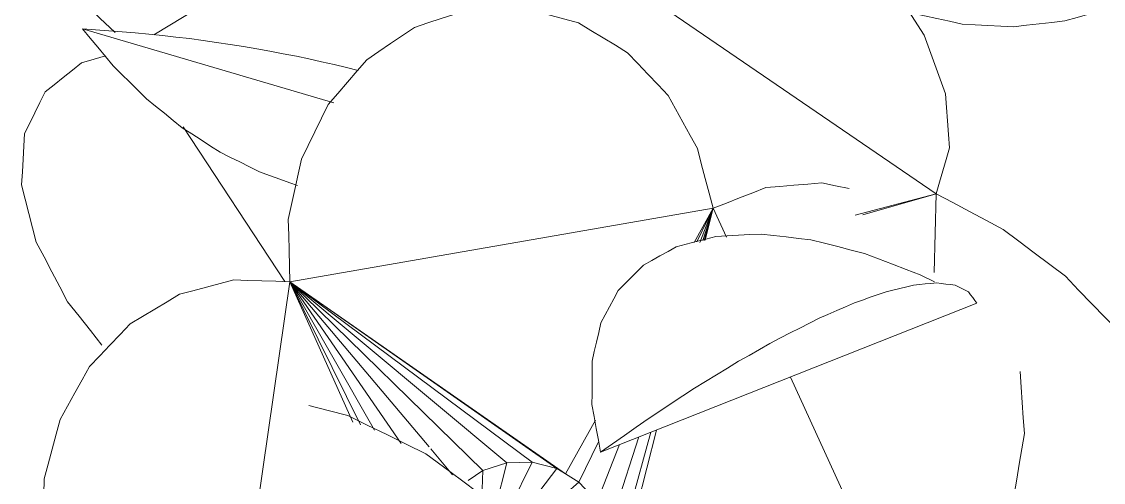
# Model space of a CAD drawing. Header units: metres. Extents: x -18.34 to -13.25, y -25.49 to -16.26.
# Drawn here: x -17.8712 to -17.7863, y -20.6928 to -20.6567 of the extents above; entities that cross this region are included whole.
import ezdxf

# ---------------------------------------------------------------- set-up
doc = ezdxf.new("R2010")
doc.units = ezdxf.units.M
doc.layers.add('Importações nas famílias', color=7, linetype='Continuous', lineweight=5)
doc.layers.add('Vegetação', color=7, linetype='Continuous', lineweight=5)

# ---------------------------------------------------------------- blocks, each defined once
blk = doc.blocks.new('Planta_pergolado_12200 - plantas pergolado_skp_Component_12-V647-Pavimento 02 - Executivo')
at = {"layer": 'Importações nas famílias', "color": 9}
blk.add_line((-0.101829, -0.462753), (-0.135542, -0.436072), dxfattribs=at)
at = {"layer": 'Importações nas famílias', "color": 9, "flags": 128}
for points in [[(-0.131593, -0.435211), (-0.130585, -0.435158), (-0.129577, -0.435106), (-0.12857, -0.435054), (-0.127562, -0.435002)], [(-0.127562, -0.435002), (-0.126558, -0.435114), (-0.125555, -0.435226), (-0.124551, -0.435338), (-0.123547, -0.435451)], [(-0.135542, -0.436072), (-0.134555, -0.435857), (-0.133568, -0.435641), (-0.13258, -0.435426), (-0.131593, -0.435211)], [(-0.123547, -0.435451), (-0.12257, -0.435724), (-0.121593, -0.435998), (-0.120616, -0.436272), (-0.11964, -0.436546)], [(-0.132286, -0.438032), (-0.1331, -0.437542), (-0.133914, -0.437052), (-0.134728, -0.436562), (-0.135542, -0.436072)], [(-0.11964, -0.436546), (-0.118713, -0.436975), (-0.117786, -0.437404), (-0.116859, -0.437834), (-0.115933, -0.438263)], [(-0.128993, -0.440123), (-0.129816, -0.439601), (-0.130639, -0.439078), (-0.131463, -0.438555), (-0.132286, -0.438032)], [(-0.115933, -0.438263), (-0.115078, -0.438837), (-0.114223, -0.439411), (-0.113368, -0.439986), (-0.112513, -0.44056)], [(-0.125701, -0.442322), (-0.126524, -0.441773), (-0.127347, -0.441223), (-0.12817, -0.440673), (-0.128993, -0.440123)], [(-0.112513, -0.44056), (-0.11175, -0.441266), (-0.110987, -0.441972), (-0.110224, -0.442679), (-0.109461, -0.443385)], [(-0.122447, -0.444605), (-0.12326, -0.444034), (-0.124074, -0.443463), (-0.124888, -0.442893), (-0.125701, -0.442322)], [(-0.109461, -0.443385), (-0.108808, -0.444206), (-0.108154, -0.445027), (-0.107501, -0.445849), (-0.106848, -0.44667)], [(-0.119266, -0.446945), (-0.120061, -0.44636), (-0.120856, -0.445775), (-0.121652, -0.44519), (-0.122447, -0.444605)], [(-0.116194, -0.449316), (-0.116962, -0.448723), (-0.11773, -0.44813), (-0.118498, -0.447538), (-0.119266, -0.446945)], [(-0.106848, -0.44667), (-0.106319, -0.447587), (-0.105791, -0.448504), (-0.105263, -0.449421), (-0.104735, -0.450339)], [(-0.113265, -0.451694), (-0.113997, -0.451099), (-0.11473, -0.450505), (-0.115462, -0.449911), (-0.116194, -0.449316)], [(-0.104735, -0.450339), (-0.104344, -0.45133), (-0.103954, -0.452322), (-0.103563, -0.453313), (-0.103172, -0.454305)], [(-0.110512, -0.45405), (-0.1112, -0.453461), (-0.111888, -0.452872), (-0.112577, -0.452283), (-0.113265, -0.451694)], [(-0.107965, -0.45636), (-0.108601, -0.455782), (-0.109238, -0.455205), (-0.109875, -0.454628), (-0.110512, -0.45405)], [(-0.103172, -0.454305), (-0.102928, -0.455348), (-0.102684, -0.45639), (-0.10244, -0.457433), (-0.102196, -0.458476)], [(-0.105652, -0.458596), (-0.10623, -0.458037), (-0.106808, -0.457478), (-0.107386, -0.456919), (-0.107965, -0.45636)], [(-0.103599, -0.460735), (-0.104112, -0.460201), (-0.104625, -0.459666), (-0.105139, -0.459131), (-0.105652, -0.458596)], [(-0.102196, -0.458476), (-0.102104, -0.459545), (-0.102013, -0.460614), (-0.101921, -0.461684), (-0.101829, -0.462753)], [(-0.101829, -0.462753), (-0.102272, -0.462249), (-0.102714, -0.461744), (-0.103157, -0.46124), (-0.103599, -0.460735)]]:
    blk.add_lwpolyline(points, dxfattribs=at)
blk = doc.blocks.new('Planta_pergolado_12200 - plantas pergolado_skp_Component_12-V675-Pavimento 02 - Executivo')
at = {"layer": 'Importações nas famílias', "color": 9}
for p, q in [((-0.286403, -0.44083), (-0.266686, -0.435025)), ((-0.26477, -0.43757), (-0.265682, -0.437815))]:
    blk.add_line(p, q, dxfattribs=at)
at = {"layer": 'Importações nas famílias', "color": 9, "flags": 128}
for points in [[(-0.272518, -0.429637), (-0.271724, -0.429351), (-0.27093, -0.429065), (-0.270136, -0.428778), (-0.269537, -0.428563)], [(-0.275606, -0.431174), (-0.274834, -0.43079), (-0.274062, -0.430405), (-0.27329, -0.430021), (-0.272518, -0.429637)], [(-0.27857, -0.433084), (-0.277829, -0.432607), (-0.277088, -0.432129), (-0.276347, -0.431651), (-0.275606, -0.431174)], [(-0.281378, -0.435348), (-0.280676, -0.434782), (-0.279974, -0.434216), (-0.279272, -0.43365), (-0.27857, -0.433084)], [(-0.283999, -0.437939), (-0.283344, -0.437291), (-0.282689, -0.436644), (-0.282034, -0.435996), (-0.281378, -0.435348)], [(-0.286403, -0.44083), (-0.285802, -0.440107), (-0.285201, -0.439384), (-0.2846, -0.438662), (-0.283999, -0.437939)], [(-0.265682, -0.437815), (-0.266666, -0.438034), (-0.267651, -0.438254), (-0.268635, -0.438473), (-0.26962, -0.438692)], [(-0.26962, -0.438692), (-0.270655, -0.438882), (-0.27169, -0.439071), (-0.272724, -0.43926), (-0.273759, -0.439449)], [(-0.278003, -0.440066), (-0.279065, -0.440182), (-0.280127, -0.440298), (-0.281189, -0.440414), (-0.282251, -0.44053)], [(-0.273759, -0.439449), (-0.27482, -0.439603), (-0.275881, -0.439758), (-0.276942, -0.439912), (-0.278003, -0.440066)], [(-0.282251, -0.44053), (-0.283289, -0.440605), (-0.284327, -0.44068), (-0.285365, -0.440755), (-0.286403, -0.44083)]]:
    blk.add_lwpolyline(points, dxfattribs=at)
blk = doc.blocks.new('Planta_pergolado_12200 - plantas pergolado_skp_Component_17-V2969-Pavimento 02 - Executivo')
at = {"layer": 'Importações nas famílias', "color": 9}
for p, q in [((-0.270142, 0.421027), (-0.236939, 0.42678)), ((-0.238424, 0.424107), (-0.236939, 0.42678)), ((-0.238229, 0.424152), (-0.236939, 0.42678)), ((-0.237997, 0.424108), (-0.236939, 0.42678)), ((-0.237763, 0.424241), (-0.236939, 0.42678)), ((-0.236939, 0.42678), (-0.237641, 0.424259)), ((-0.236939, 0.42678), (-0.237581, 0.424268)), ((-0.235904, 0.424521), (-0.236939, 0.42678)), ((-0.270142, 0.421027), (-0.275435, 0.384214)), ((-0.270142, 0.421027), (-0.259218, 0.408078)), ((-0.270142, 0.421027), (-0.255005, 0.406228)), ((-0.270142, 0.421027), (-0.253108, 0.406847)), ((-0.270142, 0.421027), (-0.25113, 0.4069)), ((-0.270142, 0.421027), (-0.249207, 0.406383)), ((-0.270142, 0.421027), (-0.248511, 0.405962)), ((-0.265184, 0.410033), (-0.270142, 0.421027)), ((-0.270142, 0.421027), (-0.264597, 0.409813)), ((-0.270142, 0.421027), (-0.263483, 0.409396)), ((-0.270142, 0.421027), (-0.261404, 0.408352)), ((-0.223839, 0.398173), (-0.230884, 0.413558)), ((-0.248511, 0.405962), (-0.246169, 0.410174)), ((-0.245003, 0.401944), (-0.242757, 0.408863)), ((-0.241827, 0.409231), (-0.243782, 0.402212)), ((-0.241384, 0.409406), (-0.243188, 0.402355)), ((-0.247469, 0.405332), (-0.245922, 0.408484)), ((-0.246035, 0.403818), (-0.244274, 0.408263)), ((-0.25909, 0.407926), (-0.257386, 0.405907)), ((-0.255005, 0.406228), (-0.253108, 0.406847)), ((-0.253108, 0.406847), (-0.254056, 0.403142)), ((-0.253302, 0.402472), (-0.25113, 0.4069)), ((-0.253108, 0.406847), (-0.25113, 0.4069)), ((-0.249207, 0.406383), (-0.25289, 0.401583)), ((-0.25113, 0.4069), (-0.249207, 0.406383)), ((-0.249207, 0.406383), (-0.248511, 0.405962)), ((-0.256141, 0.40546), (-0.255005, 0.406228)), ((-0.255005, 0.406228), (-0.255071, 0.404046)), ((-0.248511, 0.405962), (-0.247469, 0.405332)), ((-0.252156, 0.401224), (-0.247469, 0.405332)), ((-0.247469, 0.405332), (-0.246035, 0.403818)), ((-0.251391, 0.400736), (-0.246035, 0.403818)), ((-0.246035, 0.403818), (-0.245003, 0.401944)), ((-0.250732, 0.400029), (-0.245003, 0.401944)), ((-0.24993, 0.39917), (-0.248434, 0.399352)), ((-0.259417, 0.397244), (-0.275435, 0.384214)), ((-0.258857, 0.395138), (-0.259417, 0.397244)), ((-0.218092, 0.396271), (-0.218996, 0.395584)), ((-0.258857, 0.395138), (-0.275435, 0.384214)), ((-0.258649, 0.394762), (-0.258857, 0.395138)), ((-0.258649, 0.394762), (-0.257825, 0.393265)), ((-0.257472, 0.393982), (-0.257825, 0.393265)), ((-0.275435, 0.384214), (-0.257825, 0.393265)), ((-0.257825, 0.393265), (-0.256391, 0.391751)), ((-0.275435, 0.384214), (-0.256391, 0.391751)), ((-0.256391, 0.391751), (-0.254653, 0.390699)), ((-0.254653, 0.390699), (-0.275435, 0.384214)), ((-0.25429, 0.389772), (-0.275435, 0.384214)), ((-0.275435, 0.384214), (-0.25392, 0.389462)), ((-0.245502, 0.367215), (-0.275435, 0.384214)), ((-0.248631, 0.380935), (-0.245502, 0.367215)), ((-0.247065, 0.378234), (-0.245502, 0.367215)), ((-0.246185, 0.377378), (-0.245502, 0.367215)), ((-0.245613, 0.376879), (-0.245502, 0.367215)), ((-0.2453, 0.376075), (-0.245502, 0.367215)), ((-0.245202, 0.376075), (-0.245502, 0.367215)), ((-0.245502, 0.367215), (-0.241293, 0.37187))]:
    blk.add_line(p, q, dxfattribs=at)
at = {"layer": 'Importações nas famílias', "color": 9, "flags": 128}
for points in [[(-0.26036, 0.44095), (-0.259308, 0.441293), (-0.258256, 0.441636), (-0.257204, 0.441979), (-0.256152, 0.442323)], [(-0.256152, 0.442323), (-0.255056, 0.442352), (-0.253959, 0.442381), (-0.252863, 0.44241), (-0.251766, 0.442439)], [(-0.251766, 0.442439), (-0.2507, 0.442153), (-0.249634, 0.441866), (-0.248568, 0.44158), (-0.247501, 0.441293)], [(-0.247501, 0.441293), (-0.246538, 0.44071), (-0.245575, 0.440127), (-0.244611, 0.439545), (-0.243648, 0.438962)], [(-0.264103, 0.438416), (-0.263168, 0.43905), (-0.262232, 0.439683), (-0.261296, 0.440317), (-0.26036, 0.44095)], [(-0.243648, 0.438962), (-0.242853, 0.438122), (-0.242058, 0.437283), (-0.241263, 0.436444), (-0.240469, 0.435604)], [(-0.267127, 0.434894), (-0.266371, 0.435774), (-0.265615, 0.436655), (-0.264859, 0.437536), (-0.264103, 0.438416)], [(-0.240469, 0.435604), (-0.239897, 0.434566), (-0.239324, 0.433527), (-0.238752, 0.432488), (-0.23818, 0.431449)], [(-0.269224, 0.430622), (-0.2687, 0.43169), (-0.268175, 0.432758), (-0.267651, 0.433826), (-0.267127, 0.434894)], [(-0.23818, 0.431449), (-0.23787, 0.430282), (-0.237559, 0.429115), (-0.237249, 0.427947), (-0.236939, 0.42678)], [(-0.270253, 0.425892), (-0.269996, 0.427074), (-0.269738, 0.428257), (-0.269481, 0.429439), (-0.269224, 0.430622)], [(-0.236939, 0.42678), (-0.235904, 0.427184), (-0.23487, 0.427587), (-0.233836, 0.427991), (-0.232801, 0.428395)], [(-0.232801, 0.428395), (-0.231708, 0.428488), (-0.230614, 0.42858), (-0.229521, 0.428673), (-0.228427, 0.428766)], [(-0.228427, 0.428766), (-0.227349, 0.428542), (-0.226271, 0.428318)], [(-0.270142, 0.421027), (-0.27017, 0.422243), (-0.270198, 0.423459), (-0.270225, 0.424676), (-0.270253, 0.425892)], [(-0.278795, 0.420039), (-0.277728, 0.42032), (-0.276662, 0.420602), (-0.275595, 0.420883), (-0.274528, 0.421165)], [(-0.274528, 0.421165), (-0.273432, 0.42113), (-0.272335, 0.421096), (-0.271239, 0.421061), (-0.270142, 0.421027)], [(-0.282653, 0.417726), (-0.281688, 0.418304), (-0.280724, 0.418882), (-0.27976, 0.41946), (-0.278795, 0.420039)], [(-0.285838, 0.414383), (-0.285042, 0.415219), (-0.284246, 0.416055), (-0.283449, 0.41689), (-0.282653, 0.417726)], [(-0.288135, 0.410239), (-0.287561, 0.411275), (-0.286987, 0.412311), (-0.286413, 0.413347), (-0.285838, 0.414383)], [(-0.212882, 0.413988), (-0.212797, 0.412775), (-0.212712, 0.411562), (-0.212627, 0.410349), (-0.212542, 0.409136)], [(-0.289385, 0.405576), (-0.289073, 0.406742), (-0.28876, 0.407908), (-0.288447, 0.409074), (-0.288135, 0.410239)], [(-0.212542, 0.409136), (-0.212743, 0.40794), (-0.212944, 0.406744), (-0.213145, 0.405548), (-0.213346, 0.404353)], [(-0.289505, 0.400712), (-0.289475, 0.401928), (-0.289445, 0.403144), (-0.289415, 0.40436), (-0.289385, 0.405576)], [(-0.213346, 0.404353), (-0.213819, 0.403256), (-0.214293, 0.402159), (-0.214766, 0.401062), (-0.215239, 0.399965)], [(-0.288485, 0.395977), (-0.28874, 0.397161), (-0.288995, 0.398344), (-0.28925, 0.399528), (-0.289505, 0.400712)], [(-0.215239, 0.399965), (-0.215952, 0.399041), (-0.216665, 0.398118), (-0.217379, 0.397194), (-0.218092, 0.396271)], [(-0.286395, 0.391695), (-0.286918, 0.392766), (-0.28744, 0.393836), (-0.287962, 0.394906), (-0.288485, 0.395977)], [(-0.283379, 0.388158), (-0.284133, 0.389042), (-0.284887, 0.389926), (-0.285641, 0.390811), (-0.286395, 0.391695)], [(-0.27964, 0.385606), (-0.280575, 0.386244), (-0.281509, 0.386882), (-0.282444, 0.38752), (-0.283379, 0.388158)], [(-0.275435, 0.384214), (-0.276486, 0.384562), (-0.277538, 0.38491), (-0.278589, 0.385258), (-0.27964, 0.385606)], [(-0.277899, 0.379388), (-0.277283, 0.380594), (-0.276667, 0.381801), (-0.276051, 0.383007), (-0.275435, 0.384214)], [(-0.278999, 0.373976), (-0.278724, 0.375329), (-0.278449, 0.376682), (-0.278174, 0.378035), (-0.277899, 0.379388)], [(-0.27864, 0.368441), (-0.27873, 0.369825), (-0.27882, 0.371208), (-0.278909, 0.372592), (-0.278999, 0.373976)], [(-0.276854, 0.363256), (-0.277301, 0.364552), (-0.277747, 0.365848), (-0.278194, 0.367145), (-0.27864, 0.368441)], [(-0.245502, 0.367215), (-0.246023, 0.365955), (-0.246544, 0.364694), (-0.247064, 0.363434), (-0.247585, 0.362173)], [(-0.242024, 0.364245), (-0.242894, 0.364987), (-0.243763, 0.36573), (-0.244633, 0.366473), (-0.245502, 0.367215)], [(-0.237973, 0.362372), (-0.238986, 0.36284), (-0.239998, 0.363308), (-0.241011, 0.363776), (-0.242024, 0.364245)], [(-0.273793, 0.358863), (-0.274559, 0.359961), (-0.275324, 0.361059), (-0.276089, 0.362157), (-0.276854, 0.363256)], [(-0.247585, 0.362173), (-0.248413, 0.361134), (-0.24924, 0.360095), (-0.250067, 0.359055), (-0.250895, 0.358016)], [(-0.235798, 0.36205), (-0.236885, 0.362211), (-0.237973, 0.362372)], [(-0.269719, 0.355639), (-0.270738, 0.356445), (-0.271756, 0.357251), (-0.272775, 0.358057), (-0.273793, 0.358863)], [(-0.250895, 0.358016), (-0.251958, 0.357287), (-0.253021, 0.356558), (-0.254084, 0.355829), (-0.255147, 0.3551)], [(-0.26498, 0.353858), (-0.266165, 0.354303), (-0.267349, 0.354748), (-0.268534, 0.355193), (-0.269719, 0.355639)], [(-0.255147, 0.3551), (-0.256355, 0.354743), (-0.257564, 0.354386), (-0.258772, 0.35403), (-0.25998, 0.353673)], [(-0.25998, 0.353673), (-0.26123, 0.353719), (-0.26248, 0.353765), (-0.26373, 0.353812), (-0.26498, 0.353858)]]:
    blk.add_lwpolyline(points, dxfattribs=at)
blk = doc.blocks.new('Planta_pergolado_12200 - plantas pergolado_skp_Component_16-V2970-Pavimento 02 - Executivo')
at = {"extrusion": (0, 0, -1), "zscale": -1, "rotation": 180}
for name, p in [('Planta_pergolado_12200 - plantas pergolado_skp_Component_12-V647-Pavimento 02 - Executivo', (0.085826, 0.005998)), ('Planta_pergolado_12200 - plantas pergolado_skp_Component_12-V675-Pavimento 02 - Executivo', (0, 0))]:
    blk.add_blockref(name, p, dxfattribs=at)
blk.add_blockref('Planta_pergolado_12200 - plantas pergolado_skp_Component_17-V2969-Pavimento 02 - Executivo', (0, 0))
blk = doc.blocks.new('Planta_pergolado_12200 - plantas pergolado_skp_Component_17-V3006-Pavimento 02 - Executivo')
at = {"layer": 'Importações nas famílias', "color": 9, "flags": 128}
for points in [[(-0.265597, 0.410538), (-0.267126, 0.410935), (-0.268655, 0.411332)], [(-0.25948, 0.407547), (-0.261009, 0.408295), (-0.262538, 0.409042), (-0.264068, 0.40979), (-0.265597, 0.410538)], [(-0.253884, 0.40341), (-0.255283, 0.404444), (-0.256682, 0.405478), (-0.258081, 0.406513), (-0.25948, 0.407547)]]:
    blk.add_lwpolyline(points, dxfattribs=at)
blk = doc.blocks.new('Planta_pergolado_12200 - plantas pergolado_skp_Component_16-V3007-Pavimento 02 - Executivo')
blk.add_blockref('Planta_pergolado_12200 - plantas pergolado_skp_Component_17-V3006-Pavimento 02 - Executivo', (0, 0))
blk = doc.blocks.new('Planta_pergolado_12200 - plantas pergolado_skp_-V3010-Pavimento 02 - Executivo')
blk.add_blockref('Planta_pergolado_12200 - plantas pergolado_skp_Component_16-V3007-Pavimento 02 - Executivo', (0, 0))
blk = doc.blocks.new('Planta_pergolado_12200 - plantas pergolado_skp_-V3011-Pavimento 02 - Executivo')
for name in ['Planta_pergolado_12200 - plantas pergolado_skp_Component_16-V2970-Pavimento 02 - Executivo', 'Planta_pergolado_12200 - plantas pergolado_skp_-V3010-Pavimento 02 - Executivo']:
    blk.add_blockref(name, (0, 0))
blk = doc.blocks.new('Planta_pergolado_12200 - plantas pergolado_skp_-V3129-Pavimento 02 - Executivo')
blk.add_blockref('Planta_pergolado_12200 - plantas pergolado_skp_-V3011-Pavimento 02 - Executivo', (0, 0))
blk = doc.blocks.new('Planta_pergolado_12200 - plantas pergolado_skp_Component_12-V1147-Pavimento 02 - Executivo')
at = {"layer": 'Importações nas famílias', "color": 9}
for p, q in [((-0.350995, -0.485881), (-0.321477, -0.497553)), ((-0.324814, -0.499223), (-0.325926, -0.49978))]:
    blk.add_line(p, q, dxfattribs=at)
at = {"layer": 'Importações nas famílias', "color": 9, "flags": 128}
for points in [[(-0.351665, -0.489603), (-0.351497, -0.488673), (-0.35133, -0.487742), (-0.351163, -0.486812), (-0.350995, -0.485881)], [(-0.350995, -0.485881), (-0.350061, -0.486536), (-0.349126, -0.487191), (-0.348191, -0.487846), (-0.347256, -0.4885)], [(-0.347256, -0.4885), (-0.346351, -0.489096), (-0.345445, -0.489692), (-0.344539, -0.490288), (-0.343633, -0.490884)], [(-0.351654, -0.493005), (-0.351657, -0.492154), (-0.351659, -0.491304), (-0.351662, -0.490454), (-0.351665, -0.489603)], [(-0.343633, -0.490884), (-0.342767, -0.491414), (-0.3419, -0.491945), (-0.341033, -0.492475), (-0.340167, -0.493006)], [(-0.350964, -0.496007), (-0.351136, -0.495256), (-0.351309, -0.494506), (-0.351481, -0.493755), (-0.351654, -0.493005)], [(-0.340167, -0.493006), (-0.339349, -0.493465), (-0.338531, -0.493924), (-0.337713, -0.494383), (-0.336895, -0.494842)], [(-0.336895, -0.494842), (-0.336135, -0.495224), (-0.335375, -0.495607), (-0.334615, -0.495989), (-0.333855, -0.496372)], [(-0.34961, -0.498539), (-0.349948, -0.497906), (-0.350287, -0.497273), (-0.350625, -0.49664), (-0.350964, -0.496007)], [(-0.333855, -0.496372), (-0.333161, -0.496673), (-0.332467, -0.496975), (-0.331774, -0.497277), (-0.33108, -0.497578)], [(-0.33108, -0.497578), (-0.33046, -0.497796), (-0.32984, -0.498014), (-0.329221, -0.498231), (-0.328601, -0.498449)], [(-0.322139, -0.498432), (-0.321974, -0.498212), (-0.321808, -0.497992), (-0.321643, -0.497772), (-0.321477, -0.497553)], [(-0.347624, -0.500541), (-0.34812, -0.50004), (-0.348617, -0.49954), (-0.349113, -0.499039), (-0.34961, -0.498539)], [(-0.328601, -0.498449), (-0.328062, -0.49858), (-0.327523, -0.498711), (-0.326984, -0.498842), (-0.326445, -0.498974)], [(-0.323196, -0.498965), (-0.322932, -0.498832), (-0.322668, -0.498698), (-0.322403, -0.498565), (-0.322139, -0.498432)], [(-0.326445, -0.498974), (-0.325993, -0.499017), (-0.325541, -0.49906), (-0.325089, -0.499103), (-0.324637, -0.499146)], [(-0.324637, -0.499146), (-0.324277, -0.499101), (-0.323917, -0.499055), (-0.323556, -0.49901), (-0.323196, -0.498965)], [(-0.325926, -0.49978), (-0.327019, -0.500197), (-0.328112, -0.500615), (-0.329205, -0.501032), (-0.330299, -0.501449)], [(-0.345053, -0.501966), (-0.345696, -0.50161), (-0.346338, -0.501253), (-0.346981, -0.500897), (-0.347624, -0.500541)], [(-0.341957, -0.502781), (-0.342731, -0.502577), (-0.343505, -0.502374), (-0.344279, -0.50217), (-0.345053, -0.501966)], [(-0.330299, -0.501449), (-0.331347, -0.501717), (-0.332396, -0.501984), (-0.333444, -0.502252), (-0.334492, -0.50252)], [(-0.338409, -0.502967), (-0.339296, -0.502921), (-0.340183, -0.502874), (-0.34107, -0.502828), (-0.341957, -0.502781)], [(-0.334492, -0.50252), (-0.335472, -0.502632), (-0.336451, -0.502743), (-0.33743, -0.502855), (-0.338409, -0.502967)]]:
    blk.add_lwpolyline(points, dxfattribs=at)
blk = doc.blocks.new('Planta_pergolado_12200 - plantas pergolado_skp_Component_17-V3254-Pavimento 02 - Executivo')
at = {"layer": 'Importações nas famílias', "color": 9}
for p, q in [((-0.257993, 0.454229), (-0.280801, 0.440359)), ((-0.252014, 0.450145), (-0.219467, 0.427917)), ((-0.270537, 0.421039), (-0.278493, 0.433145)), ((-0.219467, 0.427917), (-0.225812, 0.426233)), ((-0.225211, 0.426271), (-0.219467, 0.427917)), ((-0.219467, 0.427917), (-0.219612, 0.421756))]:
    blk.add_line(p, q, dxfattribs=at)
at = {"layer": 'Importações nas famílias', "color": 9, "flags": 128}
for points in [[(-0.22041, 0.440342), (-0.221143, 0.441505), (-0.221876, 0.442668), (-0.22261, 0.44383), (-0.223343, 0.444993)], [(-0.287533, 0.444042), (-0.286285, 0.442857), (-0.285037, 0.441672), (-0.28384, 0.440537)], [(-0.218725, 0.435741), (-0.219146, 0.436891), (-0.219567, 0.438041), (-0.219988, 0.439192), (-0.22041, 0.440342)], [(-0.284581, 0.438708), (-0.285483, 0.438445), (-0.286464, 0.43816)], [(-0.286464, 0.43816), (-0.287179, 0.437591), (-0.287894, 0.437022), (-0.28861, 0.436453), (-0.289325, 0.435885)], [(-0.289325, 0.435885), (-0.289725, 0.435071), (-0.290126, 0.434258), (-0.290527, 0.433445), (-0.290928, 0.432631)], [(-0.218403, 0.431503), (-0.218484, 0.432563), (-0.218564, 0.433622), (-0.218644, 0.434681), (-0.218725, 0.435741)], [(-0.290928, 0.432631), (-0.290986, 0.431629), (-0.291045, 0.430627), (-0.291104, 0.429624), (-0.291163, 0.428622)], [(-0.219467, 0.427917), (-0.219201, 0.428814), (-0.218935, 0.42971), (-0.218669, 0.430607), (-0.218403, 0.431503)], [(-0.291163, 0.428622), (-0.290876, 0.427499), (-0.290589, 0.426376), (-0.290302, 0.425252), (-0.290015, 0.424129)], [(-0.214206, 0.425117), (-0.215521, 0.425817), (-0.216836, 0.426517), (-0.218152, 0.427217), (-0.219467, 0.427917)], [(-0.209329, 0.421445), (-0.210548, 0.422363), (-0.211768, 0.423281), (-0.212987, 0.424199), (-0.214206, 0.425117)], [(-0.290015, 0.424129), (-0.289401, 0.422962), (-0.288788, 0.421795), (-0.288174, 0.420627), (-0.287561, 0.41946)], [(-0.205168, 0.417152), (-0.206208, 0.418225), (-0.207249, 0.419298), (-0.208289, 0.420372), (-0.209329, 0.421445)], [(-0.287561, 0.41946), (-0.286663, 0.418328), (-0.285765, 0.417196), (-0.284867, 0.416064)]]:
    blk.add_lwpolyline(points, dxfattribs=at)
blk = doc.blocks.new('Planta_pergolado_12200 - plantas pergolado_skp_Component_16-V3255-Pavimento 02 - Executivo')
blk.add_blockref('Planta_pergolado_12200 - plantas pergolado_skp_Component_17-V3254-Pavimento 02 - Executivo', (0, 0))
at = {"extrusion": (0, 0, -1), "zscale": -1, "rotation": 180}
blk.add_blockref('Planta_pergolado_12200 - plantas pergolado_skp_Component_12-V1147-Pavimento 02 - Executivo', (-0.10522, -0.078211), dxfattribs=at)
blk = doc.blocks.new('Planta_pergolado_12200 - plantas pergolado_skp_-V3267-Pavimento 02 - Executivo')
blk.add_blockref('Planta_pergolado_12200 - plantas pergolado_skp_Component_16-V3255-Pavimento 02 - Executivo', (0, 0))
blk = doc.blocks.new('Planta_pergolado_12200 - plantas pergolado_skp_-V3268-Pavimento 02 - Executivo')
blk.add_blockref('Planta_pergolado_12200 - plantas pergolado_skp_-V3267-Pavimento 02 - Executivo', (0, 0))
blk = doc.blocks.new('Planta_pergolado_12200 - plantas pergolado_skp_-V3374-Pavimento 02 - Executivo')
blk.add_blockref('Planta_pergolado_12200 - plantas pergolado_skp_-V3268-Pavimento 02 - Executivo', (0, 0))
blk = doc.blocks.new('Planta_pergolado_12200 - Planta_pergolado_12200-3075656-Pavimento 02 - Executivo')
for name in ['Planta_pergolado_12200 - plantas pergolado_skp_-V3374-Pavimento 02 - Executivo', 'Planta_pergolado_12200 - plantas pergolado_skp_-V3129-Pavimento 02 - Executivo']:
    blk.add_blockref(name, (0, 0))

msp = doc.modelspace()

# ---------------------------------------------------------------- block references
at = {"layer": 'Vegetação', "color": 9}
msp.add_blockref('Planta_pergolado_12200 - Planta_pergolado_12200-3075656-Pavimento 02 - Executivo', (-17.58, -21.09809), dxfattribs=at)

doc.saveas('drawing.dxf')
